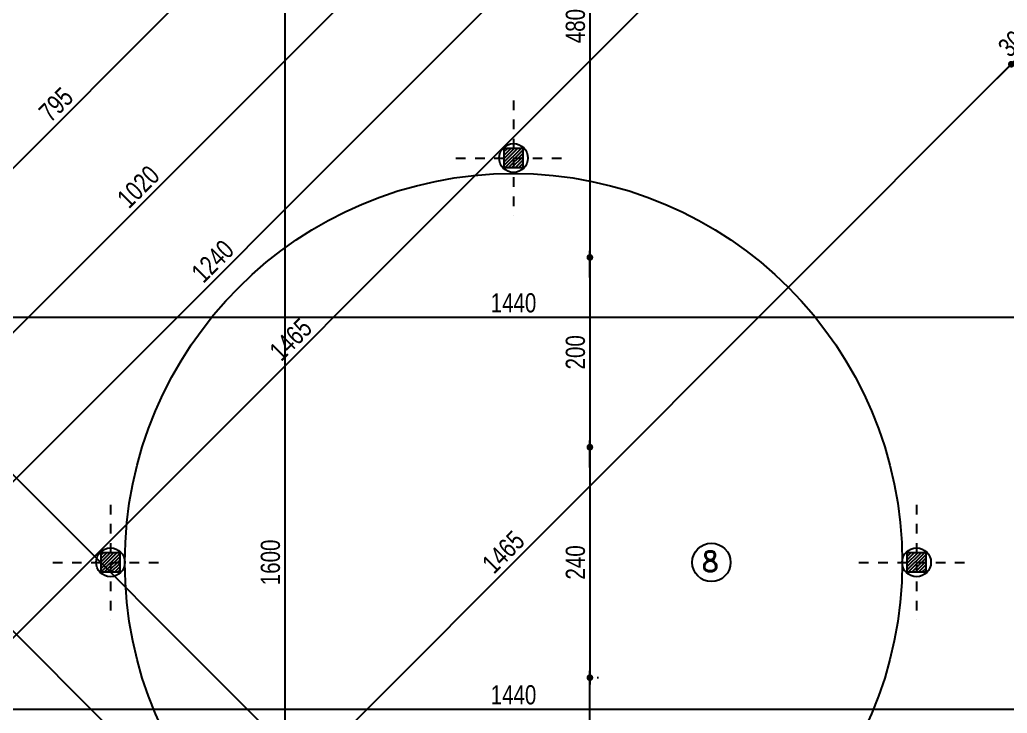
# Model space of a CAD drawing. Header units: millimetres. Extents: x 123626 to 686041, y 667 to 111893.
# Drawn here: x 272187.96 to 272198.25, y 675.72 to 682.94 of the extents above; entities that cross this region are included whole.
import ezdxf
from ezdxf.enums import TextEntityAlignment as Align

# ---------------------------------------------------------------- set-up
doc = ezdxf.new("R2010")
doc.units = ezdxf.units.MM
doc.linetypes.add('CENTER2', pattern=[1.125, 0.75, -0.125, 0.125, -0.125])
for name, color, linetype in [('8', 8, 'Continuous'), ('di', 9, 'Continuous'), ('squar', 255, 'Continuous')]:
    doc.layers.add(name, color=color, linetype=linetype)
doc.styles.add('Arial', font='arial.ttf', dxfattribs={"width": 0.8})
doc.styles.add('rmmg', font='rmmg.shx', dxfattribs={"width": 0.8})
doc.styles.add('ROMAND', font='romand', dxfattribs={"height": 0.3})
doc.styles.add('ROMANT', font='romant__.ttf')
doc.dimstyles.new('1-100out', dxfattribs={"dimtxt": 0.25, "dimasz": 0.07, "dimexe": 0.09, "dimexo": 0.09, "dimgap": 0.05, "dimtad": 1, "dimdec": 4, "dimlfac": 100, "dimzin": 12, "dimdsep": 46, "dimtxsty": 'rmmg', "dimblk": 'DOT1', "dimcen": 0.09, "dimclrd": 256, "dimclre": 256, "dimclrt": 3, "dimazin": 0, "dimtfac": 1, "dimtdec": 4, "dimtmove": 1, "dimatfit": 3, "dimldrblk": 'DOT1', "dimfxl": 1, "dimtolj": 1, "dimtzin": 0, "dimarcsym": 0})

# ---------------------------------------------------------------- blocks, each defined once
blk = doc.blocks.new('DOT1')
at = {"color": 0, "linetype": 'ByBlock'}
blk.add_line((3, 0), (-1, 0), dxfattribs=at)
at = {"color": 0, "linetype": 'ByBlock', "const_width": 0.5}
blk.add_lwpolyline([(-0.25, 0, 1), (0.25, 0, 1)], format="xyb", close=True, dxfattribs=at)
blk = doc.blocks.new('*D158')
at = {"layer": 'Defpoints', "color": 0, "transparency": 16777216}
for p in [(30.082, 16.903), (30.082, 16.903), (44.482, 16.903)]:
    blk.add_point(p, dxfattribs=at)
at = {"layer": 'di', "color": 7, "lineweight": -2, "transparency": 16777216}
blk.add_line((44.412, 16.903), (30.152, 16.903), dxfattribs=at)
at = {"layer": 'di', "color": 7, "lineweight": -2, "transparency": 16777216, "xscale": 0.07, "yscale": 0.07, "zscale": 0.07, "rotation": 180.0000000000002}
blk.add_blockref('DOT1', (30.082, 16.903), dxfattribs=at)
at = {"layer": 'di', "color": 7, "lineweight": -2, "transparency": 16777216, "xscale": 0.07, "yscale": 0.07, "zscale": 0.07}
blk.add_blockref('DOT1', (44.482, 16.903), dxfattribs=at)
at = {"layer": 'di', "color": 7, "transparency": 16777216, "insert": (37.282, 17.053), "char_height": 0.2, "attachment_point": 5, "style": 'rmmg'}
blk.add_mtext('\\A1;1440', dxfattribs=at)
blk = doc.blocks.new('COL')
at = {"layer": '8'}
h = blk.add_hatch(dxfattribs=at)
h.set_pattern_fill('ANSI31', scale=2, style=0)
h.set_pattern_definition([(45, (-144.35852, -494.46227), (-0.1767767, 0.1767767), [])])
h.paths.add_polyline_path([(-1, -1), (1, -1), (1, 1), (-1, 1)])
at = {"color": 7, "linetype": 'CENTER2'}
for p, q in [((0, 6), (0, -6)), ((-6, 0), (6, 0))]:
    blk.add_line(p, q, dxfattribs=at)
at = {"color": 7}
blk.add_lwpolyline([(-1, -1), (1, -1), (1, 1), (-1, 1)], close=True, dxfattribs=at)
blk = doc.blocks.new('*D133')
at = {"layer": 'Defpoints', "color": 0, "transparency": 16777216}
for p in [(30.082, 12.821), (30.082, 12.821), (44.482, 12.821)]:
    blk.add_point(p, dxfattribs=at)
at = {"layer": 'di', "color": 7, "lineweight": -2, "transparency": 16777216}
blk.add_line((44.412, 12.821), (30.152, 12.821), dxfattribs=at)
at = {"layer": 'di', "color": 7, "lineweight": -2, "transparency": 16777216, "xscale": 0.07, "yscale": 0.07, "zscale": 0.07, "rotation": 180.0000000000002}
blk.add_blockref('DOT1', (30.082, 12.821), dxfattribs=at)
at = {"layer": 'di', "color": 7, "lineweight": -2, "transparency": 16777216, "xscale": 0.07, "yscale": 0.07, "zscale": 0.07}
blk.add_blockref('DOT1', (44.482, 12.821), dxfattribs=at)
at = {"layer": 'di', "color": 7, "transparency": 16777216, "insert": (37.282, 12.971), "char_height": 0.2, "attachment_point": 5, "style": 'rmmg'}
blk.add_mtext('\\A1;1440', dxfattribs=at)
blk = doc.blocks.new('*D163')
at = {"layer": 'Defpoints', "color": 0, "transparency": 16777216}
for p in [(34.9, 22.345), (34.9, 6.358), (34.9, 6.358)]:
    blk.add_point(p, dxfattribs=at)
at = {"layer": 'di', "color": 7, "lineweight": -2, "transparency": 16777216}
blk.add_line((34.9, 22.275), (34.9, 6.428), dxfattribs=at)
at = {"layer": 'di', "color": 7, "lineweight": -2, "transparency": 16777216, "xscale": 0.07, "yscale": 0.07, "zscale": 0.07}
for p, rotation in [((34.9, 22.345), 90), ((34.9, 6.358), 270)]:
    blk.add_blockref('DOT1', p, dxfattribs=dict(at, rotation=rotation))
at = {"layer": 'di', "color": 7, "transparency": 16777216, "insert": (34.75, 14.351), "char_height": 0.2, "attachment_point": 5, "rotation": 90, "style": 'rmmg'}
blk.add_mtext('\\A1;1600', dxfattribs=at)
blk = doc.blocks.new('*D164')
at = {"layer": 'Defpoints', "color": 0, "transparency": 16777216}
for p in [(38.078, 22.345), (38.078, 17.527), (38.078, 17.527)]:
    blk.add_point(p, dxfattribs=at)
at = {"layer": 'di', "color": 7, "lineweight": -2, "transparency": 16777216}
blk.add_line((38.078, 22.275), (38.078, 17.597), dxfattribs=at)
at = {"layer": 'di', "color": 7, "lineweight": -2, "transparency": 16777216, "xscale": 0.07, "yscale": 0.07, "zscale": 0.07}
for p, rotation in [((38.078, 22.345), 90), ((38.078, 17.527), 270)]:
    blk.add_blockref('DOT1', p, dxfattribs=dict(at, rotation=rotation))
at = {"layer": 'di', "color": 7, "transparency": 16777216, "insert": (37.928, 19.936), "char_height": 0.2, "attachment_point": 5, "rotation": 90, "style": 'rmmg'}
blk.add_mtext('\\A1;480', dxfattribs=at)
blk = doc.blocks.new('*D143')
at = {"layer": 'Defpoints', "color": 0, "transparency": 16777216}
for p in [(38.078, 17.527), (38.078, 15.551), (38.078, 15.551)]:
    blk.add_point(p, dxfattribs=at)
at = {"layer": 'di', "color": 7, "lineweight": -2, "transparency": 16777216}
blk.add_line((38.078, 17.457), (38.078, 15.621), dxfattribs=at)
at = {"layer": 'di', "color": 7, "lineweight": -2, "transparency": 16777216, "xscale": 0.07, "yscale": 0.07, "zscale": 0.07}
for p, rotation in [((38.078, 17.527), 90), ((38.078, 15.551), 270)]:
    blk.add_blockref('DOT1', p, dxfattribs=dict(at, rotation=rotation))
at = {"layer": 'di', "color": 7, "transparency": 16777216, "insert": (37.928, 16.539), "char_height": 0.2, "attachment_point": 5, "rotation": 90, "style": 'rmmg'}
blk.add_mtext('\\A1;200', dxfattribs=at)
blk = doc.blocks.new('*D144')
at = {"layer": 'Defpoints', "color": 0, "transparency": 16777216}
for p in [(38.078, 15.551), (38.063, 13.151), (38.078, 13.151)]:
    blk.add_point(p, dxfattribs=at)
at = {"layer": 'di', "color": 7, "lineweight": -2, "transparency": 16777216}
for p, q in [((38.078, 15.481), (38.078, 13.221)), ((38.153, 13.151), (38.168, 13.151))]:
    blk.add_line(p, q, dxfattribs=at)
at = {"layer": 'di', "color": 7, "lineweight": -2, "transparency": 16777216, "xscale": 0.07, "yscale": 0.07, "zscale": 0.07}
for p, rotation in [((38.078, 15.551), 90), ((38.078, 13.151), 270)]:
    blk.add_blockref('DOT1', p, dxfattribs=dict(at, rotation=rotation))
at = {"layer": 'di', "color": 7, "transparency": 16777216, "insert": (37.928, 14.351), "char_height": 0.2, "attachment_point": 5, "rotation": 90, "style": 'rmmg'}
blk.add_mtext('\\A1;240', dxfattribs=at)
blk = doc.blocks.new('*D146')
at = {"layer": 'Defpoints', "color": 0, "transparency": 16777216}
for p in [(38.078, 13.151), (38.078, 13.151), (38.078, 11.176)]:
    blk.add_point(p, dxfattribs=at)
at = {"layer": 'di', "color": 7, "lineweight": -2, "transparency": 16777216}
blk.add_line((38.078, 11.246), (38.078, 13.081), dxfattribs=at)
at = {"layer": 'di', "color": 7, "lineweight": -2, "transparency": 16777216, "xscale": 0.07, "yscale": 0.07, "zscale": 0.07}
for p, rotation in [((38.078, 13.151), 90), ((38.078, 11.176), 270)]:
    blk.add_blockref('DOT1', p, dxfattribs=dict(at, rotation=rotation))
at = {"layer": 'di', "color": 7, "transparency": 16777216, "insert": (37.928, 12.164), "char_height": 0.2, "attachment_point": 5, "rotation": 90, "style": 'rmmg'}
blk.add_mtext('\\A1;200', dxfattribs=at)
blk = doc.blocks.new('*D165')
at = {"layer": 'Defpoints', "color": 0, "transparency": 16777216}
for p in [(35.287, 21.958), (29.676, 16.346), (29.816, 16.207)]:
    blk.add_point(p, dxfattribs=at)
at = {"layer": 'di', "color": 7, "lineweight": -2, "transparency": 16777216}
for p, q in [((35.351, 21.894), (35.49, 21.755)), ((35.377, 21.769), (29.865, 16.257)), ((29.74, 16.283), (29.879, 16.144))]:
    blk.add_line(p, q, dxfattribs=at)
at = {"layer": 'di', "color": 7, "lineweight": -2, "transparency": 16777216, "xscale": 0.07, "yscale": 0.07, "zscale": 0.07}
for p, rotation in [((35.427, 21.818), 45.00000000012621), ((29.816, 16.207), 225.0000000001262)]:
    blk.add_blockref('DOT1', p, dxfattribs=dict(at, rotation=rotation))
at = {"layer": 'di', "color": 7, "transparency": 16777216, "insert": (32.515, 19.119), "char_height": 0.2, "attachment_point": 5, "rotation": 45, "style": 'rmmg'}
blk.add_mtext('\\A1;795', dxfattribs=at)
blk = doc.blocks.new('*D166')
at = {"layer": 'Defpoints', "color": 0, "transparency": 16777216}
for p in [(36.875, 21.959), (37.079, 21.755), (29.676, 14.76)]:
    blk.add_point(p, dxfattribs=at)
at = {"layer": 'di', "color": 7, "lineweight": -2, "transparency": 16777216}
for p, q in [((36.939, 21.895), (37.142, 21.691)), ((29.929, 14.606), (37.029, 21.706)), ((29.74, 14.696), (29.943, 14.492))]:
    blk.add_line(p, q, dxfattribs=at)
at = {"layer": 'di', "color": 7, "lineweight": -2, "transparency": 16777216, "xscale": 0.07, "yscale": 0.07, "zscale": 0.07}
for p, rotation in [((37.079, 21.755), 45.00000000000804), ((29.88, 14.556), 225.000000000008)]:
    blk.add_blockref('DOT1', p, dxfattribs=dict(at, rotation=rotation))
at = {"layer": 'di', "color": 7, "transparency": 16777216, "insert": (33.373, 18.262), "char_height": 0.2, "attachment_point": 5, "rotation": 45, "style": 'rmmg'}
blk.add_mtext('\\A1;1020', dxfattribs=at)
blk = doc.blocks.new('*D167')
at = {"layer": 'Defpoints', "color": 0, "transparency": 16777216}
for p in [(38.465, 21.958), (29.677, 13.17), (29.86, 12.987)]:
    blk.add_point(p, dxfattribs=at)
at = {"layer": 'di', "color": 7, "lineweight": -2, "transparency": 16777216}
for p, q in [((38.529, 21.894), (38.712, 21.711)), ((38.599, 21.725), (29.91, 13.036)), ((29.741, 13.106), (29.924, 12.923))]:
    blk.add_line(p, q, dxfattribs=at)
at = {"layer": 'di', "color": 7, "lineweight": -2, "transparency": 16777216, "xscale": 0.07, "yscale": 0.07, "zscale": 0.07}
for p, rotation in [((38.648, 21.775), 44.9999999999992), ((29.86, 12.987), 224.9999999999992)]:
    blk.add_blockref('DOT1', p, dxfattribs=dict(at, rotation=rotation))
at = {"layer": 'di', "color": 7, "transparency": 16777216, "insert": (34.148, 17.487), "char_height": 0.2, "attachment_point": 5, "rotation": 45, "style": 'rmmg'}
blk.add_mtext('\\A1;1240', dxfattribs=at)
blk = doc.blocks.new('*D168')
at = {"layer": 'Defpoints', "color": 0, "transparency": 16777216}
for p in [(40.052, 21.958), (40.255, 21.755), (29.676, 11.582)]:
    blk.add_point(p, dxfattribs=at)
at = {"layer": 'di', "color": 7, "lineweight": -2, "transparency": 16777216}
for p, q in [((40.116, 21.894), (40.319, 21.691)), ((29.929, 11.428), (40.206, 21.705)), ((29.74, 11.518), (29.943, 11.315))]:
    blk.add_line(p, q, dxfattribs=at)
at = {"layer": 'di', "color": 7, "lineweight": -2, "transparency": 16777216, "xscale": 0.07, "yscale": 0.07, "zscale": 0.07}
for p, rotation in [((40.255, 21.755), 45.00000000000298), ((29.879, 11.379), 225.000000000003)]:
    blk.add_blockref('DOT1', p, dxfattribs=dict(at, rotation=rotation))
at = {"layer": 'di', "color": 7, "transparency": 16777216, "insert": (34.961, 16.673), "char_height": 0.2, "attachment_point": 5, "rotation": 45, "style": 'rmmg'}
blk.add_mtext('\\A1;1465', dxfattribs=at)
blk = doc.blocks.new('*D148')
at = {"layer": 'Defpoints', "color": 0, "transparency": 16777216}
for p in [(29.942, 14.212), (29.739, 14.008), (36.938, 6.809)]:
    blk.add_point(p, dxfattribs=at)
at = {"layer": 'di', "color": 7, "lineweight": -2, "transparency": 16777216}
for p, q in [((29.803, 14.072), (30.006, 14.275)), ((37.092, 7.062), (29.992, 14.162)), ((37.002, 6.873), (37.205, 7.076))]:
    blk.add_line(p, q, dxfattribs=at)
at = {"layer": 'di', "color": 7, "lineweight": -2, "transparency": 16777216, "xscale": 0.07, "yscale": 0.07, "zscale": 0.07}
for p, rotation in [((29.942, 14.212), 135.000000000008), ((37.141, 7.013), 315.000000000008)]:
    blk.add_blockref('DOT1', p, dxfattribs=dict(at, rotation=rotation))
at = {"layer": 'di', "color": 7, "transparency": 16777216, "insert": (33.648, 10.718), "char_height": 0.2, "attachment_point": 5, "rotation": 315, "style": 'rmmg'}
blk.add_mtext('\\A1;1020', dxfattribs=at)
blk = doc.blocks.new('*D149')
at = {"layer": 'Defpoints', "color": 0, "transparency": 16777216}
for p in [(29.74, 15.598), (38.711, 6.993), (38.528, 6.81)]:
    blk.add_point(p, dxfattribs=at)
at = {"layer": 'di', "color": 7, "lineweight": -2, "transparency": 16777216}
for p, q in [((29.804, 15.662), (29.986, 15.845)), ((29.972, 15.731), (38.661, 7.043)), ((38.591, 6.874), (38.774, 7.057))]:
    blk.add_line(p, q, dxfattribs=at)
at = {"layer": 'di', "color": 7, "lineweight": -2, "transparency": 16777216, "xscale": 0.07, "yscale": 0.07, "zscale": 0.07}
for p, rotation in [((29.923, 15.781), 134.9999999999992), ((38.711, 6.993), 314.9999999999992)]:
    blk.add_blockref('DOT1', p, dxfattribs=dict(at, rotation=rotation))
at = {"layer": 'di', "color": 7, "transparency": 16777216, "insert": (34.423, 11.493), "char_height": 0.2, "attachment_point": 5, "rotation": 315, "style": 'rmmg'}
blk.add_mtext('\\A1;1240', dxfattribs=at)
blk = doc.blocks.new('*D150')
at = {"layer": 'Defpoints', "color": 0, "transparency": 16777216}
for p in [(29.943, 17.388), (29.74, 17.185), (40.116, 6.809)]:
    blk.add_point(p, dxfattribs=at)
at = {"layer": 'di', "color": 7, "lineweight": -2, "transparency": 16777216}
for p, q in [((29.804, 17.249), (30.007, 17.452)), ((40.269, 7.062), (29.993, 17.338)), ((40.179, 6.873), (40.382, 7.076))]:
    blk.add_line(p, q, dxfattribs=at)
at = {"layer": 'di', "color": 7, "lineweight": -2, "transparency": 16777216, "xscale": 0.07, "yscale": 0.07, "zscale": 0.07}
for p, rotation in [((29.943, 17.388), 135.000000000003), ((40.319, 7.012), 315.000000000003)]:
    blk.add_blockref('DOT1', p, dxfattribs=dict(at, rotation=rotation))
at = {"layer": 'di', "color": 7, "transparency": 16777216, "insert": (35.237, 12.306), "char_height": 0.2, "attachment_point": 5, "rotation": 315, "style": 'rmmg'}
blk.add_mtext('\\A1;1465', dxfattribs=at)
blk = doc.blocks.new('*D171')
at = {"layer": 'Defpoints', "color": 0, "transparency": 16777216}
for p in [(42.47, 19.539), (42.47, 19.539), (32.094, 9.164)]:
    blk.add_point(p, dxfattribs=at)
at = {"layer": 'di', "color": 7, "lineweight": -2, "transparency": 16777216}
blk.add_line((32.144, 9.213), (42.421, 19.49), dxfattribs=at)
at = {"layer": 'di', "color": 7, "lineweight": -2, "transparency": 16777216, "xscale": 0.07, "yscale": 0.07, "zscale": 0.07}
for p, rotation in [((42.47, 19.539), 45.00000000000725), ((32.094, 9.164), 225.0000000000072)]:
    blk.add_blockref('DOT1', p, dxfattribs=dict(at, rotation=rotation))
at = {"layer": 'di', "color": 7, "transparency": 16777216, "insert": (37.176, 14.458), "char_height": 0.2, "attachment_point": 5, "rotation": 45, "style": 'rmmg'}
blk.add_mtext('\\A1;1465', dxfattribs=at)
blk = doc.blocks.new('*D151')
at = {"layer": 'Defpoints', "color": 0, "transparency": 16777216}
for p in [(42.682, 19.751), (42.682, 19.751), (42.47, 19.539)]:
    blk.add_point(p, dxfattribs=at)
at = {"layer": 'di', "color": 7, "lineweight": -2, "transparency": 16777216}
blk.add_line((42.52, 19.589), (42.633, 19.702), dxfattribs=at)
at = {"layer": 'di', "color": 7, "lineweight": -2, "transparency": 16777216, "xscale": 0.07, "yscale": 0.07, "zscale": 0.07}
for p, rotation in [((42.682, 19.751), 45.00000000000384), ((42.47, 19.539), 225.0000000000038)]:
    blk.add_blockref('DOT1', p, dxfattribs=dict(at, rotation=rotation))
at = {"layer": 'di', "color": 7, "transparency": 16777216, "insert": (42.469, 19.753), "char_height": 0.2, "attachment_point": 5, "rotation": 45, "style": 'rmmg'}
blk.add_mtext('\\A1;30', dxfattribs=at)
blk = doc.blocks.new('A$C95c94d28')
at = {"layer": 'di', "color": 7}
for centre, radius in [((12.0897388, 14.7902651), 0.15), ((12.0897388, 10.5797388), 4.05), ((7.8897388, 10.5797388), 0.15), ((14.1521102, 10.5792991), 0.2), ((16.2897388, 10.5797388), 0.15)]:
    blk.add_circle(centre, radius, dxfattribs=at)
at = {"layer": 'di', "color": 7, "xscale": 0.1000000000000227, "yscale": 0.1000000000000227, "zscale": 0.1000000000000227}
for p in [(12.0897388, 14.7902651), (7.8897388, 10.5797388), (16.2897388, 10.5797388)]:
    blk.add_blockref('COL', p, dxfattribs=at)
at = {"layer": 'di', "color": 7, "style": 'ROMAND'}
blk.add_text('8', height=0.21375, dxfattribs=at).set_placement((14.0482985, 10.4812953))
at = {"layer": 'di', "color": 7, "style": 'ROMANT'}
for tag, p in [('2', (12.1123529, 18.9748106)), ('6', (3.5669013, 18.9207327)), ('4', (3.5053716, 12.0209554)), ('3', (28.7595521, 9.2844318)), ('5', (3.5926433, 1.8921334)), ('1', (12.1132789, 1.7057643))]:
    blk.add_attdef(tag, text='', height=0.168, dxfattribs=at).set_placement(p, align=Align.MIDDLE)
at = {"layer": 'di', "color": 7, "style": 'Arial', "flags": 4}
for tag, height, p in [('B', 0.272, (23.9870422, 18.9086553)), ('A', 0.32, (3.4885658, 10.710322)), ('A', 0.32, (28.571656, 10.710322)), ('B', 0.272, (23.9870422, 2.2506165))]:
    blk.add_attdef(tag, text='', height=height, dxfattribs=at).set_placement(p, align=Align.MIDDLE_CENTER)
at = {"layer": 'di', "color": 7}
for base, p1, p2, angle, text, picture, middle in [((9.7074112, 2.5863305), (9.7074112, 18.5731472), (9.7074112, 2.5863305), 90, '1600', '*D163', (9.5574112, 10.5797388)), ((12.8852497, 13.7554748), (12.8852497, 18.5731472), (12.8852497, 13.7554748), 90, '480', '*D164', (12.7352497, 16.164311)), ((17.2776067, 15.7676068), (6.9018708, 5.3918709), (17.2776067, 15.7676068), 225, '1465', '*D171', (11.9836727, 10.6858048)), ((12.8852497, 11.7797388), (12.8852497, 13.7554748), (12.8852497, 11.7797388), 90, '200', '*D143', (12.7352497, 12.7676068)), ((12.8852497, 9.3797388), (12.8852497, 7.4040029), (12.8852497, 9.3797388), 270, '200', '*D146', (12.7352497, 8.3918709))]:
    dim = blk.add_linear_dim(base=base, p1=p1, p2=p2, angle=angle, text=text, dimstyle='1-100out', override={"dimtxt": 0.2, "dimclrd": 7, "dimclre": 7, "dimclrt": 7}, dxfattribs=at)
    dim.commit()
    dim.dimension.update_dxf_attribs({"geometry": picture, "text_midpoint": middle, "insert": (-25.1925901, -3.7717313)})
for p1, p2, distance, text, picture, middle in [((10.0947535, 18.1858048), (4.4836727, 12.5747241), 0.1970083, '795', '*D165', (7.322453, 15.3470246)), ((4.4836727, 10.9879075), (11.6826214, 18.1868562), -0.2878754, '1020', '*D166', (8.1806397, 14.4898892)), ((4.4836727, 7.8100689), (14.8594087, 18.1858048), -0.287132, '1465', '*D168', (9.7685077, 12.9009699)), ((13.272592, 18.1858048), (4.484724, 9.3979369), 0.2585561, '1240', '*D167', (8.9554188, 13.7151101)), ((14.9231358, 3.0373999), (4.5473998, 13.4131358), -0.287132, '1465', '*D150', (10.0443668, 8.5343669)), ((4.5473998, 11.8263192), (13.3352678, 3.0384512), 0.2585561, '1240', '*D149', (9.2302266, 7.721278)), ((11.7452972, 3.0373999), (4.5463485, 10.2363486), -0.2878754, '1020', '*D148', (8.4554476, 6.9464989))]:
    dim = blk.add_aligned_dim(p1=p1, p2=p2, distance=distance, text=text, dimstyle='1-100out', override={"dimtxt": 0.2, "dimclrd": 7, "dimclre": 7, "dimclrt": 7}, dxfattribs=at)
    dim.commit()
    dim.dimension.update_dxf_attribs({"geometry": picture, "text_midpoint": middle, "insert": (-25.1925901, -3.7717313)})
dim = blk.add_linear_dim(base=(17.4897388, 15.9797388), p1=(17.2776067, 15.7676068), p2=(17.4897388, 15.9797388), angle=45, dimstyle='1-100out', override={"dimtxt": 0.2, "dimclrd": 7, "dimclre": 7, "dimclrt": 7}, dxfattribs=at)
dim.commit()
dim.dimension.update_dxf_attribs({"geometry": '*D151', "text_midpoint": (17.3828523, 15.8751966), "dimtype": 129, "insert": (-25.1925901, -3.7717313)})
for p1, p2, picture, middle in [((19.2897388, 13.1313806), (4.8897388, 13.1313806), '*D158', (12.0897388, 13.2813806)), ((19.2897388, 9.0496016), (4.8897388, 9.0496016), '*D133', (12.0897388, 9.1996016))]:
    dim = blk.add_aligned_dim(p1=p1, p2=p2, distance=0, dimstyle='1-100out', override={"dimtxt": 0.2, "dimclrd": 7, "dimclre": 7, "dimclrt": 7}, dxfattribs=at)
    dim.commit()
    dim.dimension.update_dxf_attribs({"geometry": picture, "text_midpoint": middle, "insert": (-25.1925901, -3.7717313)})
dim = blk.add_linear_dim(base=(12.8852497, 9.3797388), p1=(12.8852497, 11.7797388), p2=(12.8702497, 9.3797388), angle=90, dimstyle='1-100out', override={"dimtxt": 0.2, "dimclrd": 7, "dimclre": 7, "dimclrt": 7}, dxfattribs=at)
dim.commit()
dim.dimension.update_dxf_attribs({"geometry": '*D144', "text_midpoint": (12.7352497, 10.5797388), "insert": (-25.1925901, -3.7717313)})

msp = doc.modelspace()

# ---------------------------------------------------------------- block references
at = {"layer": 'squar'}
msp.add_blockref('A$C95c94d28', (272181.019, 666.707), dxfattribs=at)

doc.saveas('drawing.dxf')
